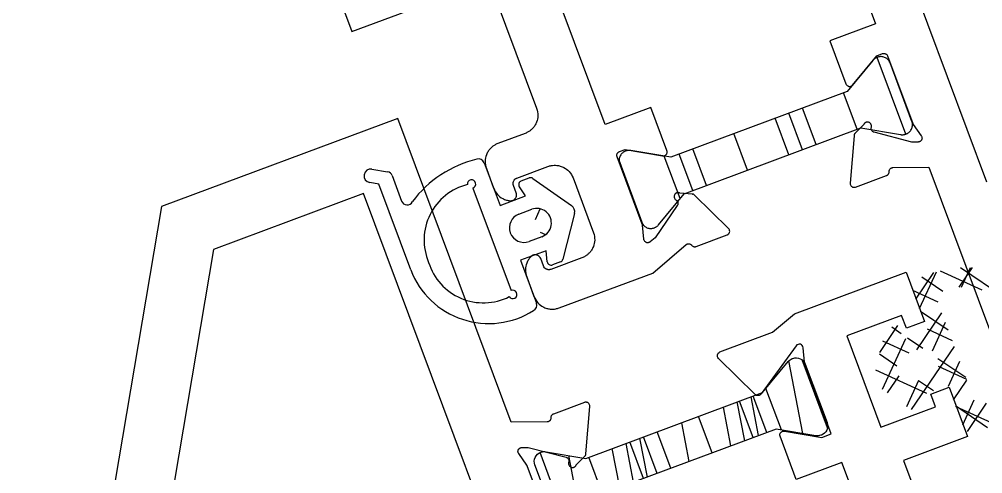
# Model space of a CAD drawing. Extents: x 12199666 to 24617114, y 1197707 to 2548648.
# Drawn here: x 12309389.9 to 12309439.32, y 1247615.13 to 1247638.45 of the extents above; entities that cross this region are included whole.
import ezdxf

# ---------------------------------------------------------------- set-up
doc = ezdxf.new("R2010")
doc.units = 0
doc.header["$LTSCALE"] = 10
doc.header["$MEASUREMENT"] = 0
doc.layers.add('TX-PLAN-T1-F11$0$_EDO-ALUMINIUM-SECTION', color=90, linetype='Continuous', lineweight=30)
for name, color, linetype in [('TX-PLAN-T1-F11$0$F-Alum', 4, 'Continuous'), ('TX-PLAN-T1-F11$0$F_MISC', 8, 'Continuous'), ('TX-PLAN-T1-F11$0$Hatch', 8, 'Continuous'), ('TX-PLAN-T1-F11$0$Hatch @ 1', 8, 'Continuous'), ('TX-PLAN-T1-F11$0$Hatch @ 1 VP1', 8, 'Continuous'), ('TX-PLAN-T1-F11$0$Hatch @ 1 VPModel', 8, 'Continuous')]:
    doc.layers.add(name, color=color, linetype=linetype)
pattern_1 = [(45, (-100.235294117649, -120.6999999999799), (-1.060660171779821, 1.060660171779821), []), (135, (-100.235294117649, -120.6999999999799), (-1.060660171779821, -1.060660171779821), [])]

# ---------------------------------------------------------------- blocks, each defined once
blk = doc.blocks.new('*U341')
at = {"layer": 'TX-PLAN-T1-F11$0$Hatch @ 1 VP1'}
h = blk.add_hatch(dxfattribs=at)
h.set_pattern_fill('M_SYNTHETIC-PISA', color=256, pattern_type=2)
h.set_pattern_definition([(80.42361603529756, (60.74734227051181, 419.571008317605), (-5.916388149900571, 0.9981739626518497), []), (80.42361603529756, (61.48689078924938, 419.4462365722735), (-5.916388149900571, 0.9981739626518497), []), (80.42361603529756, (62.22643930798695, 419.321464826942), (-5.916388149900571, 0.9981739626518497), []), (80.42361603529756, (64.44508486419966, 418.9471495909476), (-5.916388149900571, 0.9981739626518497), [])])
edge = h.paths.add_edge_path()
edge.add_arc((-6.87320508075617, -1.599999999999832), 0.5000000000000772, 270.0000000000381, 300.0000000000389, ccw=False)
edge.add_line((-6.873205080755838, -2.099999999999909), (-6.900000000000205, -2.099999999999909))
edge.add_arc((-6.900000000000205, -1.599999999999909), 0.5, 180, 270, ccw=False)
edge.add_line((-7.400000000000205, -1.599999999999909), (-7.400000000000205, 1.600000000000364))
edge.add_arc((-6.900000000000205, 1.600000000000364), 0.5, 90, 180, ccw=False)
edge.add_line((-6.900000000000205, 2.100000000000364), (-6.873205080757202, 2.099999999999909))
edge.add_arc((-6.873205080757574, 1.599999999999688), 0.5000000000002212, 59.999999999965496, 89.99999999995748, ccw=False)
edge.add_line((-6.623205080757202, 2.033012701891948), (-4.833974596215853, 1))
edge.add_line((-4.833974596215853, 1), (4.833974596215398, 1))
edge.add_line((4.833974596215398, 1), (6.623205080756748, 2.033012701891948))
edge.add_arc((6.87320508075709, 1.599999999999793), 0.5000000000001159, 90.00000000003928, 120.00000000003769, ccw=False)
edge.add_line((6.873205080756748, 2.099999999999909), (6.89999999999975, 2.100000000000364))
edge.add_arc((6.89999999999975, 1.600000000000364), 0.5, 0, 90, ccw=False)
edge.add_line((7.39999999999975, 1.600000000000364), (7.39999999999975, -1.599999999999909))
edge.add_arc((6.89999999999975, -1.599999999999909), 0.5, -90, 0, ccw=False)
edge.add_line((6.89999999999975, -2.099999999999909), (6.873205080755383, -2.099999999999909))
edge.add_arc((6.873205080755718, -1.599999999999822), 0.5000000000000873, 239.99999999996152, 269.99999999996163, ccw=False)
edge.add_line((6.623205080755383, -2.033012701891948), (4.833974596216308, -1))
edge.add_line((4.833974596216308, -1), (-4.833974596216308, -1))
edge.add_line((-4.833974596216308, -1), (-6.623205080755838, -2.033012701891948))
at = {"layer": 'TX-PLAN-T1-F11$0$Hatch @ 1 VPModel'}
h = blk.add_hatch(dxfattribs=at)
h.set_pattern_fill('M_SYNTHETIC-PISA', color=256, pattern_type=2)
h.set_pattern_definition([(90, (-9.900000006500932, 423.8302261678061), (-6, 3.673940397442059e-16), []), (90, (-9.150000006500932, 423.8302261678061), (-6, 3.673940397442059e-16), []), (90, (-8.400000006500932, 423.8302261678061), (-6, 3.673940397442059e-16), []), (90, (-6.150000006500932, 423.8302261678061), (-6, 3.673940397442059e-16), [])])
edge = h.paths.add_edge_path()
edge.add_arc((-6.87320508075617, -1.599999999999832), 0.5000000000000772, 270.0000000000381, 300.0000000000389, ccw=False)
edge.add_line((-6.873205080755838, -2.099999999999909), (-6.900000000000205, -2.099999999999909))
edge.add_arc((-6.900000000000205, -1.599999999999909), 0.5, 180, 270, ccw=False)
edge.add_line((-7.400000000000205, -1.599999999999909), (-7.400000000000205, 1.600000000000364))
edge.add_arc((-6.900000000000205, 1.600000000000364), 0.5, 90, 180, ccw=False)
edge.add_line((-6.900000000000205, 2.100000000000364), (-6.873205080757202, 2.099999999999909))
edge.add_arc((-6.873205080757574, 1.599999999999688), 0.5000000000002212, 59.999999999965496, 89.99999999995748, ccw=False)
edge.add_line((-6.623205080757202, 2.033012701891948), (-4.833974596215853, 1))
edge.add_line((-4.833974596215853, 1), (4.833974596215398, 1))
edge.add_line((4.833974596215398, 1), (6.623205080756748, 2.033012701891948))
edge.add_arc((6.87320508075709, 1.599999999999793), 0.5000000000001159, 90.00000000003928, 120.00000000003769, ccw=False)
edge.add_line((6.873205080756748, 2.099999999999909), (6.89999999999975, 2.100000000000364))
edge.add_arc((6.89999999999975, 1.600000000000364), 0.5, 0, 90, ccw=False)
edge.add_line((7.39999999999975, 1.600000000000364), (7.39999999999975, -1.599999999999909))
edge.add_arc((6.89999999999975, -1.599999999999909), 0.5, -90, 0, ccw=False)
edge.add_line((6.89999999999975, -2.099999999999909), (6.873205080755383, -2.099999999999909))
edge.add_arc((6.873205080755718, -1.599999999999822), 0.5000000000000873, 239.99999999996152, 269.99999999996163, ccw=False)
edge.add_line((6.623205080755383, -2.033012701891948), (4.833974596216308, -1))
edge.add_line((4.833974596216308, -1), (-4.833974596216308, -1))
edge.add_line((-4.833974596216308, -1), (-6.623205080755838, -2.033012701891948))
blk = doc.blocks.new('TX-PLAN-T1-F11$0$A$C455C3A01')
at = {"color": 0, "linetype": 'ByBlock'}
blk.add_lwpolyline([(-6.623205080755838, -2.033012701891948, -0.1316524975873993), (-6.873205080755838, -2.099999999999909), (-6.900000000000205, -2.099999999999909, -0.414213562373095), (-7.400000000000205, -1.599999999999909), (-7.400000000000205, 1.600000000000364, -0.414213562373095), (-6.900000000000205, 2.100000000000364), (-6.873205080757202, 2.099999999999909, -0.1316524975873601), (-6.623205080757202, 2.033012701891948), (-4.833974596215853, 1), (4.833974596215398, 1), (6.623205080756748, 2.033012701891948, -0.1316524975873888), (6.873205080756748, 2.099999999999909), (6.89999999999975, 2.100000000000364, -0.4142135623730949), (7.39999999999975, 1.600000000000364), (7.39999999999975, -1.599999999999909, -0.4142135623730951), (6.89999999999975, -2.099999999999909), (6.873205080755383, -2.099999999999909, -0.1316524975873966), (6.623205080755383, -2.033012701891948), (4.833974596216308, -1), (-4.833974596216308, -1)], format="xyb", close=True, dxfattribs=at)
at = {"layer": 'TX-PLAN-T1-F11$0$Hatch'}
blk.add_blockref('*U341', (0, 0), dxfattribs=at)
blk = doc.blocks.new('*U342')
at = {"layer": 'TX-PLAN-T1-F11$0$Hatch @ 1 VP1'}
h = blk.add_hatch(dxfattribs=at)
h.set_pattern_fill('M_GASKET-PISA', color=256, pattern_type=2)
h.set_pattern_definition([(35.42361603529756, (-118.9184172685858, -102.3426314943155), (-0.8694256507828639, 1.222333439680349), []), (125.4236160352975, (-118.9184172685858, -102.3426314943155), (-1.222333439680349, -0.8694256507828639), [])])
edge = h.paths.add_edge_path(flags=16)
edge.add_arc((0.01682507668033395, 2.850000000019463), 0.75, 180, 360)
edge.add_line((0.766825076680334, 2.850000000019463), (0.766825076680334, 3.550000000019281))
edge.add_arc((0.01682507668033395, 3.550000000019281), 0.75, 0, 180)
edge.add_line((-0.733174923319666, 3.550000000019281), (-0.733174923319666, 2.850000000019463))
edge = h.paths.add_edge_path()
edge.add_line((2.316825076680743, 2.405032271308301), (2.316825076680516, 2.843844718738183))
edge.add_arc((2.11682507668047, 2.843844718738183), 0.2000000000000881, 4.885331990727962e-11, 104.0362434679936)
edge.add_line((2.068317951672952, 3.037873218767345), (1.516825076680334, 2.900000000018736))
edge.add_line((1.516825076680334, 2.900000000018736), (1.516825076680334, 4.300000000019281))
edge.add_line((1.516825076680334, 4.300000000019281), (3.866825076680243, 4.300000000019281))
edge.add_arc((3.86682507668047, 4.600000000019463), 0.300000000000054, 269.9999999999566, 356.3171837984344)
edge.add_arc((-0.02465038033028577, 5.468519646632558), 4.283858512849393, 348.0393048634157, 449.445859572606)
edge.add_line((0.01678063255303641, 9.75217780634648), (-4.683174923319712, 9.75217780634648))
edge.add_line((-4.683174923319712, 9.75217780634648), (-4.917489498370287, 10.15802255528797))
edge.add_arc((-5.220598389694715, 9.98302255528779), 0.3500000000000627, 30.00000000001198, 209.9999999999611)
edge.add_line((-5.523707281019369, 9.808022555288517), (-5.116187625211751, 9.102177806345935))
edge.add_arc((-4.856380004076527, 9.25217780634648), 0.299999999999853, 210.000000000016, 270)
edge.add_line((-4.856380004076527, 8.952177806346299), (-3.457024895890981, 8.952177806346299))
edge.add_arc((-3.457024895890981, 8.652177806346117), 0.3, -42.930076450222316, 90, ccw=False)
edge.add_arc((1.682792901399125, 5.28937966083231), 5.84670049003653, 147.3018259040376, 186.9419859143691)
edge.add_arc((-3.821543603352211, 4.600000000019463), 0.2999999999999154, 183.3016153627692, 270)
edge.add_line((-3.821543603352211, 4.300000000019281), (-1.483174923319666, 4.300000000019281))
edge.add_line((-1.483174923319666, 4.300000000019281), (-1.483174923319666, 2.900000000018736))
edge.add_line((-1.483174923319666, 2.900000000018736), (-2.034667798312285, 3.037873218767345))
edge.add_arc((-2.083174923319575, 2.843844718738183), 0.2000000000000766, 75.96375653206955, 179.9999999999511)
edge.add_line((-2.283174923319621, 2.843844718738183), (-2.283174923319393, 2.405032271308301))
edge.add_arc((-2.08317492331912, 2.405032271308301), 0.2000000000000739, 179.9999999999674, 235.4134395768219)
edge.add_line((-2.196705053431515, 2.240378362891533), (-0.2102351835435456, 0.8706921831862928))
edge.add_arc((0.0168250766807887, 1.200000000018917), 0.3999999999998082, 235.4134395768709, 304.5865604230663)
edge.add_line((0.2438853369046683, 0.8706921831862928), (2.230355206792638, 2.240378362891533))
edge.add_arc((2.116825076680698, 2.405032271308301), 0.2000000000000784, 304.5865604230616, 360.0000000000325)
edge = h.paths.add_edge_path(flags=16)
edge.add_arc((-3.024025761053963, 5.28859279281096), 0.215486085463004, 104.2424466821032, 363.0344904823509)
edge.add_line((-2.808841819618237, 5.300000000020191), (2.808841819618237, 5.300000000017462))
edge.add_arc((3.022841304654776, 5.285052163052569), 0.2145209020720287, 176.0043868197205, 438.5032799331526)
edge.add_arc((0.1477729897992504, 5.821926715322661), 2.936053009203909, 353.6121928443863, 453.3423356314155)
edge.add_arc((-0.1526982252948983, 5.814364438764642), 2.941464082212891, 87.48070688043192, 186.18496541846)
at = {"layer": 'TX-PLAN-T1-F11$0$Hatch @ 1 VPModel'}
h = blk.add_hatch(dxfattribs=at)
h.set_pattern_fill('M_GASKET-PISA', color=256, pattern_type=2)
h.set_pattern_definition(pattern_1)
edge = h.paths.add_edge_path(flags=16)
edge.add_arc((0.01682507668033395, 2.850000000019463), 0.75, 180, 360)
edge.add_line((0.766825076680334, 2.850000000019463), (0.766825076680334, 3.550000000019281))
edge.add_arc((0.01682507668033395, 3.550000000019281), 0.75, 0, 180)
edge.add_line((-0.733174923319666, 3.550000000019281), (-0.733174923319666, 2.850000000019463))
edge = h.paths.add_edge_path()
edge.add_line((2.316825076680743, 2.405032271308301), (2.316825076680516, 2.843844718738183))
edge.add_arc((2.11682507668047, 2.843844718738183), 0.2000000000000881, 4.885331990727962e-11, 104.0362434679936)
edge.add_line((2.068317951672952, 3.037873218767345), (1.516825076680334, 2.900000000018736))
edge.add_line((1.516825076680334, 2.900000000018736), (1.516825076680334, 4.300000000019281))
edge.add_line((1.516825076680334, 4.300000000019281), (3.866825076680243, 4.300000000019281))
edge.add_arc((3.86682507668047, 4.600000000019463), 0.300000000000054, 269.9999999999566, 356.3171837984344)
edge.add_arc((-0.02465038033028577, 5.468519646632558), 4.283858512849393, 348.0393048634157, 449.445859572606)
edge.add_line((0.01678063255303641, 9.75217780634648), (-4.683174923319712, 9.75217780634648))
edge.add_line((-4.683174923319712, 9.75217780634648), (-4.917489498370287, 10.15802255528797))
edge.add_arc((-5.220598389694715, 9.98302255528779), 0.3500000000000627, 30.00000000001198, 209.9999999999611)
edge.add_line((-5.523707281019369, 9.808022555288517), (-5.116187625211751, 9.102177806345935))
edge.add_arc((-4.856380004076527, 9.25217780634648), 0.299999999999853, 210.000000000016, 270)
edge.add_line((-4.856380004076527, 8.952177806346299), (-3.457024895890981, 8.952177806346299))
edge.add_arc((-3.457024895890981, 8.652177806346117), 0.3, -42.930076450222316, 90, ccw=False)
edge.add_arc((1.682792901399125, 5.28937966083231), 5.84670049003653, 147.3018259040376, 186.9419859143691)
edge.add_arc((-3.821543603352211, 4.600000000019463), 0.2999999999999154, 183.3016153627692, 270)
edge.add_line((-3.821543603352211, 4.300000000019281), (-1.483174923319666, 4.300000000019281))
edge.add_line((-1.483174923319666, 4.300000000019281), (-1.483174923319666, 2.900000000018736))
edge.add_line((-1.483174923319666, 2.900000000018736), (-2.034667798312285, 3.037873218767345))
edge.add_arc((-2.083174923319575, 2.843844718738183), 0.2000000000000766, 75.96375653206955, 179.9999999999511)
edge.add_line((-2.283174923319621, 2.843844718738183), (-2.283174923319393, 2.405032271308301))
edge.add_arc((-2.08317492331912, 2.405032271308301), 0.2000000000000739, 179.9999999999674, 235.4134395768219)
edge.add_line((-2.196705053431515, 2.240378362891533), (-0.2102351835435456, 0.8706921831862928))
edge.add_arc((0.0168250766807887, 1.200000000018917), 0.3999999999998082, 235.4134395768709, 304.5865604230663)
edge.add_line((0.2438853369046683, 0.8706921831862928), (2.230355206792638, 2.240378362891533))
edge.add_arc((2.116825076680698, 2.405032271308301), 0.2000000000000784, 304.5865604230616, 360.0000000000325)
edge = h.paths.add_edge_path(flags=16)
edge.add_arc((-3.024025761053963, 5.28859279281096), 0.215486085463004, 104.2424466821032, 363.0344904823509)
edge.add_line((-2.808841819618237, 5.300000000020191), (2.808841819618237, 5.300000000017462))
edge.add_arc((3.022841304654776, 5.285052163052569), 0.2145209020720287, 176.0043868197205, 438.5032799331526)
edge.add_arc((0.1477729897992504, 5.821926715322661), 2.936053009203909, 353.6121928443863, 453.3423356314155)
edge.add_arc((-0.1526982252948983, 5.814364438764642), 2.941464082212891, 87.48070688043192, 186.18496541846)
blk = doc.blocks.new('TX-PLAN-T1-F11$0$A$C32464EE7')
at = {"layer": 'TX-PLAN-T1-F11$0$Hatch'}
blk.add_blockref('*U342', (0, 0), dxfattribs=at)
blk = doc.blocks.new('TX-PLAN-T1-F11$0$A$C455C3A01-flat-2')
at = {"layer": 'TX-PLAN-T1-F11$0$Hatch @ 1'}
h = blk.add_hatch(dxfattribs=at)
h.set_pattern_fill('ACET-2D-M_SYNTHETIC-PISA', color=256, scale=1.000000000000001, angle=180.0000000387054, pattern_type=2)
h.set_pattern_definition([(270.0000000387054, (-33175.62495838762, -51722.84693039014), (6.000000000000004, 4.053217991509377e-09), []), (270.0000000387054, (-33176.37495838762, -51722.84693039065), (6.000000000000004, 4.053217991509377e-09), []), (270.0000000387054, (-33177.12495838762, -51722.84693039116), (6.000000000000004, 4.053217991509377e-09), []), (270.0000000387054, (-33179.37495838762, -51722.84693039268), (6.000000000000004, 4.053217991509377e-09), [])])
edge = h.paths.add_edge_path()
edge.add_line((4.833974595538166, 1.000000003165042), (-4.833974596891494, 0.9999999966312316))
edge.add_line((-4.833974596891494, 0.9999999966312316), (-6.623205082141794, 2.033012697298545))
edge.add_arc((-6.873205075505692, 1.600000007026841), 0.4999999866182877, 59.99999999275504, 63.41078408515854)
edge.add_arc((-6.873205082651213, 1.599999993417481), 0.5000000019865712, 63.41078405096714, 71.78857289697201)
edge.add_arc((-6.873205081513479, 1.599999996366987), 0.4999999988292366, 71.7885729151866, 79.74982149744591)
edge.add_arc((-6.873205082367652, 1.599999991871338), 0.5000000034051325, 79.74982149279867, 84.75002413684005)
edge.add_arc((-6.873205082056265, 1.59999998951473), 0.5000000057233622, 84.7500241970823, 89.97597218677532)
edge.add_arc((-6.873205134215988, 1.59993921512958), 0.5000607801250427, 89.97596913063445, 89.99999403679688)
edge.add_line((-6.873205082170898, 2.09999999525462), (-6.900000001427543, 2.099999995225517))
edge.add_arc((-6.900000001266097, 1.599999999409195), 0.4999999958163213, 90.00000001850034, 95.20144513974189)
edge.add_arc((-6.900000000815527, 1.59999999306334), 0.5000000021768926, 95.20144512523623, 100.2013383848172)
edge.add_arc((-6.90000000107111, 1.599999995279048), 0.499999999950946, 100.2013384009604, 108.1627588526438)
edge.add_arc((-6.90000000136237, 1.599999995812387), 0.4999999993533899, 108.1627588399818, 116.540776913528)
edge.add_arc((-6.900000001400567, 1.599999995763501), 0.4999999993800563, 116.5407769071091, 126.6154949021357)
edge.add_arc((-6.900000001613972, 1.599999995783746), 0.4999999992365226, 126.6154948838909, 138.5647016064402)
edge.add_arc((-6.900000001072077, 1.599999995234682), 0.5000000000061395, 138.5647016003642, 157.4288786389965)
edge.add_arc((-6.900000001328917, 1.599999995283213), 0.499999999750345, 157.428878632835, 179.9759137973493)
edge.add_arc((-6.900151833054583, 1.600000029491724), 0.4998481680237153, 179.9759104022254, 180.0000039653416)
edge.add_line((-7.400000001078297, 1.599999994898099), (-7.399999998924613, -1.600000005113543))
edge.add_arc((-6.899999999142892, -1.600000004809448), 0.4999999997817213, 180.0000000348467, 202.5223759939805)
edge.add_arc((-6.899999998842582, -1.600000004761831), 0.5000000000773659, 202.5223759858391, 221.38643842979)
edge.add_arc((-6.899999998411634, -1.600000004149011), 0.5000000008058488, 221.386438449828, 233.3360462058452)
edge.add_arc((-6.900000000136125, -1.6000000067406), 0.4999999976972724, 233.3360461870306, 243.4109361027799)
edge.add_arc((-6.899999999378402, -1.600000005934383), 0.4999999987573719, 243.4109360664849, 251.7887249675616)
edge.add_arc((-6.899999999236413, -1.60000000602818), 0.4999999987126478, 251.7887249487468, 259.7499735323959)
edge.add_arc((-6.899999999210459, -1.600000007083615), 0.4999999976786757, 259.749973507948, 264.7501762097999)
edge.add_arc((-6.899999999088348, -1.600000007106827), 0.4999999976667339, 264.7501761956224, 269.975551311583)
edge.add_arc((-6.899999981537952, -1.59981595529917), 0.500184049465127, 269.9755582975347, 269.9999980475408)
edge.add_line((-6.899999998582643, -2.100000004764297), (-6.873205079347827, -2.100000004757021))
edge.add_arc((-6.873205079926055, -1.600000001155431), 0.5000000036015899, 270.0000000662601, 275.2014993326363)
edge.add_arc((-6.873205079575329, -1.600000005267162), 0.4999999994749944, 275.2014993353272, 280.201129060292)
edge.add_arc((-6.873205079770467, -1.600000004199502), 0.5000000005603371, 280.201129060632, 288.1629505733634)
edge.add_arc((-6.873205080694799, -1.600000002339206), 0.5000000026160747, 288.1629506075557, 296.5407394440881)
edge.add_arc((-6.87320508682502, -1.599999991827077), 0.5000000147595944, 296.5407395342741, 300.0000000080736)
edge.add_line((-6.623205079384206, -2.033012706466252), (-4.833974595538166, -1.000000003368768))
edge.add_line((-4.833974595538166, -1.000000003368768), (4.833974596891494, -0.9999999968349584))
edge.add_line((4.833974596891494, -0.9999999968349584), (6.623205082119966, -2.033012697531376))
edge.add_arc((6.873205075506223, -1.600000007168482), 0.49999998670844, 239.9999999957609, 243.4109361265434)
edge.add_arc((6.873205081387756, -1.599999996580173), 0.4999999988094321, 243.4109360669218, 251.7887249671247)
edge.add_arc((6.873205081589428, -1.599999996370522), 0.499999999071608, 251.7887249526803, 259.7499735314148)
edge.add_arc((6.873205081525334, -1.599999997908089), 0.4999999975471753, 259.74997350729, 264.7501762104578)
edge.add_arc((6.873205081666861, -1.599999997764656), 0.4999999977029561, 264.7501761958118, 269.9755513113937)
edge.add_arc((6.873205099224949, -1.599815902115198), 0.50018409334315, 269.9755582986068, 269.9999980473025)
edge.add_line((6.873205082178174, -2.099999995458347), (6.900000001412991, -2.099999995465623))
edge.add_arc((6.900000000825173, -1.59999999181309), 0.5000000036525329, 270.0000000673589, 275.2014993323712)
edge.add_arc((6.900000001171231, -1.599999995924144), 0.4999999995270357, 275.2014993355876, 280.2011290600317)
edge.add_arc((6.90000000097365, -1.599999994870808), 0.5000000005987124, 280.2011290609379, 288.1629505730574)
edge.add_arc((6.900000000071884, -1.599999993079769), 0.5000000025816096, 288.1629506072665, 296.5407394443774)
edge.add_arc((6.900000001290987, -1.599999995862512), 0.4999999995473841, 296.5407394618863, 306.6156293403891)
edge.add_arc((6.900000001104313, -1.599999995509898), 0.4999999999417521, 306.6156293334586, 318.5646641528771)
edge.add_arc((6.900000001293214, -1.599999995599433), 0.4999999997408813, 318.5646641462439, 337.4287266020071)
edge.add_arc((6.900000001166792, -1.599999995477329), 0.4999999999044866, 337.4287265946475, 359.9757617528292)
edge.add_arc((6.900076653999614, -1.59999999510372), 0.499923347078683, 359.9757579935799, 360.0000000002172)
edge.add_line((7.400000001078297, -1.599999995101825), (7.399999998910062, 1.600000004880712))
edge.add_arc((6.899999998822748, 1.60000000452489), 0.5000000000873133, 4.077427845380533e-08, 22.52279690462532)
edge.add_arc((6.899999998912284, 1.600000004540661), 0.4999999999985658, 22.52279690688603, 41.38685935320203)
edge.add_arc((6.899999999530612, 1.600000005213026), 0.4999999990901295, 41.38685934224146, 53.33589418174326)
edge.add_arc((6.899999999699339, 1.600000005822142), 0.4999999985007769, 53.33589415557364, 63.410784055683)
edge.add_arc((6.899999998097355, 1.600000002711365), 0.5000000019995864, 63.4107840510764, 71.7885728968628)
edge.add_arc((6.899999999245736, 1.600000005695308), 0.4999999988062125, 71.78857291500302, 79.7498214976295)
edge.add_arc((6.899999998413305, 1.600000001378731), 0.5000000032020264, 79.74982149178246, 84.75002413785629)
edge.add_arc((6.899999998684198, 1.599999998536732), 0.5000000060073155, 84.75002419856716, 89.97597218529027)
edge.add_arc((6.899999946528017, 1.599939178971848), 0.5000608255887249, 89.97596913172661, 89.99999403570477)
edge.add_line((6.899999998582643, 2.10000000456057), (6.873205079333275, 2.10000000452419))
edge.add_arc((6.873205079516534, 1.600000008227628), 0.4999999962965627, 90.000000021, 95.2014451372422)
edge.add_arc((6.873205079984263, 1.600000002073823), 0.5000000024674297, 95.20144512668985, 100.2013383833637)
edge.add_arc((6.873205079773309, 1.60000000418022), 0.5000000003569706, 100.2013384023217, 108.1627588483399)
edge.add_arc((6.87320507876332, 1.600000006813669), 0.4999999975399019, 108.1627588324375, 116.5407769359696)
edge.add_arc((6.873205077517483, 1.600000008267254), 0.4999999956828174, 116.5407768826806, 120.0000000395823)
edge.add_line((6.62320507937693, 2.033012706247973), (4.833974595538166, 1.000000003165042))
at = {"color": 8, "flags": 128}
blk.add_lwpolyline([(4.833974595538166, 1.000000003165042), (-4.833974596891494, 0.9999999966312316), (-6.623205082141794, 2.033012697298545, 0.01488345195564328), (-6.649409689409367, 2.047119243674388, 0.03657129098337799), (-6.716942894396198, 2.074954865493055, 0.03475147934000731), (-6.78423177611694, 2.092020066847908, 0.02182096224458178), (-6.827454482474423, 2.097902478322794, 0.02280645264527121), (-6.872995399833599, 2.099999951271457, 0.0001048284291382523), (-6.873205082170898, 2.09999999525462), (-6.900000001427543, 2.099999995225517, 0.02269948336342282), (-6.945328850291844, 2.097941051404632, 0.02181961165746741), (-6.988553866358416, 2.092095730775327, 0.03475223016751492), (-7.05585869562492, 2.075087426477694, 0.03657229251496654), (-7.123417309645447, 2.047308285153122, 0.04398758780792875), (-7.198220983409556, 2.001328097532678, 0.05218554566172313), (-7.274851756439602, 1.930886926835228, 0.08249689018684715), (-7.361701898669708, 1.791914970577636, 0.09869862801157046), (-7.399999956898682, 1.600210187047196, 0.0001051280016162832), (-7.400000001078297, 1.599999994898099), (-7.399999998924613, -1.600000005113543, 0.09858998494516327), (-7.361865004379069, -1.79152210985194, 0.08249638677028283), (-7.275133787501545, -1.930567154799064, 0.05218730026587999), (-7.198560304721468, -2.001075738022337, 0.04398833940508184), (-7.123794204890146, -2.047119847069553, 0.03657129122399532), (-7.056260926030518, -2.074955289681384, 0.03475147934607899), (-6.988971999031492, -2.092020312484237, 0.02182096249694791), (-6.945749277059804, -2.097902609260927, 0.02280395171206202), (-6.900213354136213, -2.099999959253182, 0.000106638526897084), (-6.899999998582643, -2.100000004764297), (-6.873205079347827, -2.100000004757021, 0.02269971973787602), (-6.827875759219751, -2.097941018029815, 0.02181846122335403), (-6.784653012335184, -2.092096063839563, 0.03475398224002547), (-6.717344795310055, -2.075086914446729, 0.03657129094199125), (-6.649788063477899, -2.04730844070582, 0.01509501759592396), (-6.623205079384206, -2.033012706466252), (-4.833974595538166, -1.000000003368768), (4.833974596891494, -0.9999999968349584), (6.623205082119966, -2.033012697531376, 0.01488411549517782), (6.64941087585612, -2.047119837763603, 0.03657129122017728), (6.716944154715748, -2.074955280375434, 0.03475147932460898), (6.78423308172205, -2.092020303178288, 0.02182096250269231), (6.827455803693738, -2.097902599954978, 0.02280395171040828), (6.872991726617329, -2.099999949947232, 0.0001066385211789925), (6.873205082178174, -2.099999995458347), (6.900000001412991, -2.099999995465623, 0.022699719731921), (6.945329321533791, -2.097941008738417, 0.02181846122108095), (6.988552068418358, -2.092096054548165, 0.03475398223735162), (7.055860285443487, -2.075086905155331, 0.03657129094451887), (7.123417017275642, -2.047308431414422, 0.04398833924224894), (7.198221925071266, -2.001327398022113, 0.05218479355015994), (7.274851540161762, -1.930887172064104, 0.08249638682217499), (7.361701389389054, -1.791916195987142, 0.0986986279836701), (7.399999956331158, -1.600211514080002, 0.0001057757086721048), (7.400000001078297, -1.599999995101825), (7.399999998910062, 1.600000004880712, 0.09859183933996098), (7.361863597354386, 1.791525502667355, 0.08249638678067303), (7.27513135899062, 1.930569910437043, 0.05218479363802853), (7.198561368997616, 2.001074945532309, 0.043988339336708), (7.123795391344174, 2.047119252980337, 0.03657129098242348), (7.056262186357344, 2.074954874799005, 0.03475147934161141), (6.988973304636602, 2.092020076153858, 0.02182096225345416), (6.945750598279119, 2.097902487628744, 0.0228064526323058), (6.900209680919943, 2.099999960577406, 0.0001048284196076388), (6.899999998582643, 2.10000000456057), (6.873205079333275, 2.10000000452419, 0.02269948334159789), (6.827876230468974, 2.097941060703306, 0.02181961164477652), (6.784651214402402, 2.092095740074001, 0.03475223014276605), (6.717346385128621, 2.075087435776368, 0.0365722926459796), (6.649787771115371, 2.04730829444452, 0.01509485473314013), (6.62320507937693, 2.033012706247973)], format="xyb", close=True, dxfattribs=at)
blk = doc.blocks.new('TX-PLAN-T1-F11$0$A$C32464EE7-flat-6')
at = {"layer": 'TX-PLAN-T1-F11$0$Hatch @ 1'}
h = blk.add_hatch(dxfattribs=at)
h.set_pattern_fill('ACET-2D-M_GASKET-PISA', color=256, pattern_type=2)
h.set_pattern_definition(pattern_1)
edge = h.paths.add_edge_path()
edge.add_ellipse((-2.850000000034925, -0.01682507865189109), major_axis=(0.00031804262107471, 0.7499999325664248), ratio=0.999999999999995, start_angle=180.0242967056051, end_angle=360.0242967056051)
edge = h.paths.add_edge_path()
edge.add_line((-2.405032269765798, -2.316825078349211), (-2.843844717201137, -2.31682507864025))
edge = h.paths.add_edge_path()
edge.add_ellipse((-5.288592794880969, 3.024025757447816), major_axis=(9.137834422290408e-05, 0.2154860660884898), ratio=0.9999999999999949, start_angle=176.989806222933, end_angle=435.7818500223217)
at = {"color": 8}
for p, q in [((-9.808022559031087, 5.523707274362096), (-9.102177809814748, 5.116187619030825)), ((-9.75217780953244, 4.683174916703138), (-10.15802255862945, 4.917489491475862)), ((-9.752177806360123, -0.01678063916915562), (-9.75217780953244, 4.683174916703138)), ((-8.952177809645946, 4.856379998003831), (-8.952177808700071, 3.457024889808963)), ((-4.300000002614979, 3.821543600410223), (-4.300000001043372, 1.483174920373131)), ((-5.300000001931039, 2.808841816004133), (-5.299999998147541, -2.808841823236435)), ((-2.900000001034641, 1.483174921319005), (-3.037873220157053, 2.034667796222493)), ((-2.843844720300694, 2.283174921365571), (-2.405032272865355, 2.28317492165661)), ((-2.240378364389471, 2.196705051872414), (-0.8706921833436354, 0.2102351829089457)), ((-4.300000001043372, 1.483174920373131), (-2.900000001034641, 1.483174921319005)), ((-3.550000000534055, 0.7331749208824476), (-2.850000000536966, 0.7331749213481089)), ((-0.8706921830380452, -0.2438853375351755), (-2.240378361406329, -2.230355208346737)), ((-2.849999999518332, -0.7668250786518911), (-3.549999999529973, -0.7668250791175524)), ((-4.299999999020656, -1.516825079626869), (-4.299999997434497, -3.866825079618138)), ((-2.899999999011925, -1.516825078680995), (-4.299999999020656, -1.516825079626869)), ((-3.037873217392189, -2.068317953759106), (-2.899999999011925, -1.516825078680995)), ((-2.405032269765798, -2.316825078349211), (-2.843844717201137, -2.31682507864025))]:
    blk.add_line(p, q, dxfattribs=at)
for centre, major_axis, ratio, start_param, end_param in [((-9.983022558837547, 5.220598382918979), (0.0001484198874095455, 0.349999968530028), 0.9999999999999949, 5.760010589099437, 8.901603242671227), ((-9.252177809656132, 4.856379997800104), (0.000127217048429884, 0.2999999730236595), 0.9999999999999948, 4.712813037904592, 5.760010589093099), ((-5.289379659719998, -1.682792905005044), (0.002479333255905658, 5.846699964349679), 0.9999999999999948, 6.162448853860404, 6.854300162057737), ((-4.600000002625166, 3.821543600206496), (0.000127217048429884, 0.2999999730236595), 0.9999999999999948, 4.712813037904592, 6.225985305979464), ((-8.652177808704437, 3.45702489001269), (0.000127217048429884, 0.2999999730236595), 0.9999999999999948, 1.571220384314799, 3.89128789328997), ((-5.814364438891062, 0.1526982213254087), (0.001247347929165699, 2.941463817740441), 0.9999999999999949, 6.17566135402173, 7.898375651247892), ((-5.288592794880969, 3.024025757447816), (9.137834422290325e-05, 0.2154860660884879), 0.9999999999999949, 3.08905486105693, 7.605828103321638), ((-2.843844720177003, 2.08317492135393), (8.481136319460347e-05, 0.1999999820181983), 0.9999999999999949, 0.0004240575198970475, 1.816199047429842), ((-2.405032272741664, 2.08317492165952), (8.481136319460347e-05, 0.1999999820181983), 0.9999999999999949, 5.316462394204235, 6.283609364699483), ((-3.550000000032014, -0.01682507911755238), (0.00031804262107471, 0.7499999325664248), 0.999999999999995, 0.0004240575101963628, 3.142016711099989), ((-2.850000000034925, -0.01682507865189109), (0.00031804262107471, 0.7499999325664248), 0.999999999999995, 3.142016711099989, 6.283609364689783), ((-5.821926715245354, -0.147772993761464), (0.001245053324964829, 2.93605274521542), 0.9999999999999949, 1.512885622835309, 3.253504977952534), ((-1.200000000040745, -0.01682507753139362), (0.0001696227336651645, 0.3999999640363967), 0.9999999999999949, 4.109163681583205, 5.316462394227074), ((-5.468519646674395, 0.02465037659567315), (0.001816599447920453, 4.283858127681015), 0.9999999999999948, 1.580891959285331, 3.350770222064439), ((-2.84384471733938, -2.11682507864316), (8.481136319460347e-05, 0.1999999820181983), 0.9999999999999949, 1.326241721167293, 3.14201671110969), ((-2.405032269904041, -2.116825078352122), (8.481136319460347e-05, 0.1999999820181983), 0.9999999999999949, 3.14201671110969, 4.10916368155469), ((-5.285052161038038, -3.022841308265924), (9.09690497792326e-05, 0.2145208827860188), 0.999999999999995, 1.771876002640976, 6.353345970313104), ((-4.599999997444684, -3.866825079821865), (0.000127217048429884, 0.2999999730236595), 0.9999999999999948, 3.206293979569874, 4.712813037904592)]:
    blk.add_ellipse(centre, major_axis=major_axis, ratio=ratio, start_param=start_param, end_param=end_param, dxfattribs=at)
blk = doc.blocks.new('TX-PLAN-T1-F11$0$A$C31F16DB5')
at = {"layer": 'TX-PLAN-T1-F11$0$F-Alum'}
blk.add_lwpolyline([(4.08566569055256, -76.58843204671302), (6.682793777741608, -75.08679104482599), (-223.1636822923756, 322.7623665966557), (-225.7608103795646, 321.2607255946959)], close=True, dxfattribs=at)
at = {"layer": 'TX-PLAN-T1-F11$0$F-Alum', "flags": 128}
for points in [[(25.99203961117018, -63.93138760125748), (30.49420513056975, -71.72434047814477), (28.32949077205558, -72.97494503050712), (29.51375486569304, -75.02482841112669, 3.170428144845453e-06), (29.51375601378095, -75.02483039821982, 0.09869610380858602), (29.56535460132, -75.08358474664874, 0.08249638687586777), (29.62323008717794, -75.11436397157104, 0.05218730035059393), (29.66386410461564, -75.12344527168625, 0.0439883396073484), (29.69897336310532, -75.12441723263782, 0.03657129077272514), (29.72793191050005, -75.12053246328742, 0.03475147876274646), (29.75464910997835, -75.11296717439564, 0.02182096272423723), (29.77079365735699, -75.10634883513285, 0.02280395163859572), (29.78698127002281, -75.09795668054448, 0.02280645294575358), (29.80233893923287, -75.08812398380269, 0.0218184612283041), (29.81613515650679, -75.07744486952743, 0.03475398226062609), (29.83603580931958, -75.0580769274793, 0.03657129132812058), (29.85386599747289, -75.03493015041477, 0.01498702889917329), (29.86016501377162, -75.0247316749419), (30.83289933584456, -73.33881932396343), (31.10509861873288, -73.18156362844184, -0.02280332777889583), (31.1212858218496, -73.17317176633242, -0.02182096302158051), (31.13743038645771, -73.16655346993957, -0.0347514795548523), (31.16414760619227, -73.15898825194472, -0.03657129069127461), (31.19310616383154, -73.15510355944298, -0.04398833891458066), (31.22821541999292, -73.15607561354136, -0.05218479367503336), (31.2688475172763, -73.16515638454894, -0.08249638700056024), (31.32672322944563, -73.19593518432248, -0.09869862798283327), (31.37832324912597, -73.25469088533737), (31.37832413178694, -73.25469241298288), (33.22968351336021, -76.45927393233887, 3.17035998956738e-06), (33.22968466121529, -76.45927591962118, 0.06554058186294921), (33.26147880365897, -76.50068641130656), (33.77079418401991, -77.00971741518606, -0.06554124823352811), (33.8025885916577, -77.05112836653734, -0.09869862815787543), (33.82771517972287, -77.1251786806215, -0.08249638692544184), (33.82547029091802, -77.19069122166275, -0.05218479355364401), (33.81304131222714, -77.23042720317335, -0.04398833938266322), (33.79634630873625, -77.26132836178022, -0.03657129133233835), (33.77851612058294, -77.28447513881565, -0.03475398222879815), (33.75861546777014, -77.30384308087832, -0.02181846123858767), (33.74481925049622, -77.31452219515359, -0.02280645293412514), (33.72946158128616, -77.32435489190993, -0.02280395166017464), (33.71327396838751, -77.33274704648375, -0.0218209627302756), (33.6971294212417, -77.33936538577564, -0.03475147876033751), (33.6704122217634, -77.34693067466742, -0.007912913187779935), (33.66419696186495, -77.3481301028778), (33.34883240058844, -77.40382819286333), (31.34742567788635, -77.22929095697782, -0.007152526623806084), (31.34173327784811, -77.22871238217067, -0.052187300345205), (31.30109926064324, -77.21963108207001, -0.08249638674195907), (31.24322377455246, -77.18885185710405, -0.09869610378851036), (31.19162518701341, -77.13009750867514, -0.09869862793815135), (31.16649840243917, -77.05604726126785, -0.08249688994259284), (31.16874319671479, -76.99053432211531, -0.02636062580346645), (31.17398923875589, -76.97012387160521, 0.02704712722614731), (31.17228265207086, -76.94779631690199, 0.09869862796359653), (31.14626032982778, -76.87110619310715, 0.09869862801794535), (31.09282082792197, -76.8102559180088, 0.08249638668889202), (31.03288191238244, -76.77837988892588, 0.05218479318822432), (30.99080132700328, -76.76897539886431, 0.04398833897652228), (30.95444046573539, -76.76796869210102, 0.03657129073033129), (30.92444956845429, -76.77199186947564, 0.03475147942611332), (30.89677991003555, -76.77982677895943, 0.02182096261500545), (30.8800598099624, -76.78668101009407, 0.02280645303597532), (30.8632933107001, -76.79537332713971, 0.0228039521240615), (30.84738992441271, -76.80555547003769, 0.02182096241025206), (30.83310027730477, -76.8166165827397, 0.03475147936318806), (30.81249171665695, -76.83667357721151, 0.03657129101461489), (30.79402583891351, -76.8606454615774, 0.04398833907430799), (30.77673559247341, -76.8926481655044, 0.04446961816566097), (30.76521939325903, -76.92756949254272), (30.40261533141893, -77.44572966894793, 0.006830980433238226), (30.39954371338536, -77.4502492072179, 0.0439875877200885), (30.38284896787081, -77.4811498258614, 0.05218554527165645), (30.37041977753688, -77.52088636635472, 0.07172718177212058), (30.36724370445882, -77.57788598758361), (30.5804961440881, -80.00755775598827, 0.01070635719739416), (30.58142742289056, -80.01607107386826, 0.09869862792610465), (30.6065542074648, -80.0901213213483, 0.0986961038415055), (30.65815279500384, -80.14887566970447, 0.08249638686004206), (30.71602828109462, -80.17965489464132, 0.05218730064251535), (30.75666229829949, -80.18873619480019, 0.04398833952918463), (30.79177155678917, -80.1897081557081, 0.03657129075960064), (30.82073010418389, -80.1858233863868, 0.03475147875472995), (30.84744730389502, -80.17825809748047, 0.02182096281343246), (30.86359185104084, -80.17163975820313, 0.02280266404378433), (30.87977857219812, -80.1632481187089), (32.35410875089292, -79.3114941561189, 70751.12796376024), (32.35410964240145, -79.31149364109751, 0.02280645292665188), (32.36946731161152, -79.30166094431206, 0.02181846118230428), (32.38326352888544, -79.29098183005135, 0.03475398201727919), (32.40316418169823, -79.27161388800323, 0.03657129143482559), (32.42099436985154, -79.24846711092414, 0.04398833946994266), (32.43768937334244, -79.21756595237548, 0.05218479347427115), (32.45011835180048, -79.17782997087943, 0.08249638696552639), (32.45236324083817, -79.11231742980908, 0.01111178981572604), (32.45101223124948, -79.10353237115214), (32.44794290007849, -79.08615370953066, -0.01110995246352651), (32.44659208164376, -79.07737010763685, -0.08249890359415529), (32.44883688430127, -79.0118555894851, -0.05218479349908215), (32.46126596846443, -78.97211964097824, -0.04398833901439087), (32.47796105391171, -78.9412185266383, -0.03657129102444914), (32.49579130353231, -78.91807179696934, -0.03475147956903109), (32.51569048113015, -78.89870519970736, -0.02182096274022721), (32.52948825347994, -78.88802483002382, -0.02280395161118113), (32.54484421673988, -78.87819317450067, -0.02280645219128455), (32.56103358355176, -78.86980006236718, -0.02182096304666931), (32.5771781483927, -78.86318176598888, -0.03475147948227917), (32.60389536812727, -78.85561654792127, -0.007912250943733932), (32.61011010834773, -78.85441722855921), (34.4279316659813, -78.5333628007038), (40.74916735182342, -89.4750066844108, 3.17048984244455e-06)], [(63.23145093031053, -43.03164630966512), (60.71426667955529, -38.67456564766781), (60.71426226694894, -38.6745580097604, 0.09869862794139404), (60.45626216808159, -38.38077950448223, 0.0824963867776853), (60.16688360793341, -38.22688550552721, 0.05218479357962498), (59.96372312128369, -38.18148165085313, 0.04398833928138695), (59.7881768411753, -38.17662138031756, 0.03657129107859223), (59.64338405297894, -38.19604484275351, 0.03475147931138323), (59.50979795430612, -38.23387093291694, 0.02182096243580748), (59.4290751307999, -38.26696241499758, 0.02280332778095902), (59.34813911521633, -38.3089217252973), (26.27130371199746, -57.41815927851439, 2.3293869635511e-06), (26.2712928935216, -57.41816552873661, 0.02280395151594857), (26.1945130762906, -57.46732380639605, 0.02182096236812685), (26.12552421454166, -57.5207256547701, 0.03475147922230862), (26.02602832725097, -57.61755864090537, 0.03657129114846382), (25.93687707914796, -57.73329228955572, 0.0439883392534849), (25.85340165121306, -57.88779786097894, 0.05218479353768585), (25.79125623109576, -58.08647760354233, 0.08249890378400249), (25.78003221734252, -58.41405019417016, 0.09869454672513617), (25.90565978952509, -58.7842868427515), (37.45409955603827, -78.77387777375134)], [(8.078058288738248, -68.50625293799112), (14.08096014017065, -78.89688185818977, -0.0001057757131870396), (14.08117168403987, -78.89724820544961, -0.09869862797499705), (14.20664471581404, -79.2675539973252, -0.0824963868053196), (14.19527881134127, -79.59511182464212, -0.05218479353598054), (14.13304812258866, -79.79376487580612, -0.04398833924584543), (14.04950638774608, -79.94823460494536, -0.0365712911009248), (13.96030547430564, -80.06392997868261, -0.03475398227404675), (13.86076039898035, -80.16072670867743, -0.02181846123332931), (13.79175625935022, -80.2140924848618, -0.02269971993622572), (13.71531621746544, -80.26300942268881), (12.41648760515091, -81.01337215212425, 0.02269948318714696), (12.34004833649669, -81.06228854422534, 0.02181961171122355), (12.27104063385923, -81.11565722524847, 0.03475223017432462), (12.17150057975959, -81.21244910229598, 0.03657229244838192), (12.08229707468126, -81.3281475153608, 0.04398758772255453), (11.9987566308846, -81.4826145450761, 0.05218554561312044), (11.93652488205407, -81.68127039084811, 0.08249689022131364), (11.92515945069317, -82.00883020875062, 0.09869862795099073), (12.05063346524548, -82.37913566762018, 0.0001050934537648444), (12.0508436824457, -82.37949971639046), (12.58487407102075, -83.3038712518146, 0.09858998494791836), (12.8425298997463, -83.59739033401729, 0.08249638678464324), (13.13184084098611, -83.75141141468794, 0.05218730029270785), (13.33499129938718, -83.79690565190413, 0.04398833913528057), (13.51053547703486, -83.80184126735276, 0.005288966512198614), (13.5316383625177, -83.80035339506594, 0.03127627544223366), (13.56874783041712, -83.79499136232789, 0.03475147915540613), (13.6088285267615, -83.78366073705274, 0.02182096215267688), (13.63304963249539, -83.77374368735491, 0.02280395196972397), (13.65733648587775, -83.76116594283394, 0.02280645287144604), (13.68037935679604, -83.74642684751325, 0.02181846100406918), (13.70108059870836, -83.73041711469432, 0.03475398213418091), (13.73094412132923, -83.70137809570315, 0.03657129131186064), (13.75770439540793, -83.66666948358488, 0.04398833930336828), (13.78276691593055, -83.62032856484893, 0.05218479342517116), (13.80143612257962, -83.56073264947645, 0.08249638682897016), (13.80484589382831, -83.46246530128428, 0.09869862791799475), (13.76720398415637, -83.35137356375071, 0.0001057757448236558), (13.76714052104217, -83.35126365959604), (13.56704379276198, -83.00490936214646, -0.0001050587966834196), (13.56698072755535, -83.00480014754885, -0.09869862796880513), (13.52933852335264, -82.89370850984142, -0.08249689017228218), (13.53274815257464, -82.7954405644532, -0.05218554579018486), (13.55141767727036, -82.73584381077399, -0.04398758754680582), (13.57647981059563, -82.68950370182301, -0.03657229228394847), (13.60324086209584, -82.65479417789629, -0.03475222974978719), (13.63310287830245, -82.62575661480969, -0.02181961167230691), (13.65380518914026, -82.60974601050566, -0.02269948283683357), (13.67673696957354, -82.59507109284186), (15.14874273359601, -81.74465999762197, -0.0001048458280014391), (15.14910589934152, -81.74445029017534, -0.0228064529621732), (15.23007084878918, -81.70251969119727, -0.02182096254040504), (15.3108079557569, -81.6694630730317, -0.03475147922308354), (15.44441037725483, -81.63169467683201, -0.03657129113152423), (15.58921154036943, -81.61233374623134, -0.04398833913210639), (15.76475570521143, -81.61726982748678, -0.05218479348234753), (15.96789656470355, -81.66276141461003, -0.08249638678293225), (16.2572086375003, -81.81678036991525, -0.0985918394214009), (16.51487029770215, -82.11030392042903), (18.01559576003638, -84.70796115116991, -0.0001057757893161128), (18.0158073039056, -84.70832749819692, -0.09869862798425993), (18.14128033567977, -85.07863328994154, -0.08249638679369989), (18.129914431207, -85.40619111731667, -0.05218479357201544), (18.06768374245439, -85.60484416850977, -0.04398833917412292), (17.98414200761181, -85.7593138975908, -0.03657129117498081), (17.89494109417137, -85.87500927137171, -0.03475398227318961), (17.79539601884608, -85.97180600133743, -0.02181846123904764), (17.72639187921595, -86.02517177750724, -0.02269971991689293), (17.64995183733117, -86.0740887153197), (16.1779460733087, -86.92449981059781, -0.0001067408851871613), (16.17783521495585, -86.92456382457476, -0.02280395195809425), (16.15354836180632, -86.93714156908118, -0.02182096185746446), (16.1293272558396, -86.94705861880811, -0.0347514790366464), (16.08924655949522, -86.95838924399595, -0.03657129086219923), (16.04580622592766, -86.96419763845643, -0.04398833917334732), (15.99314297277306, -86.9627169538553, -0.05218730020291055), (15.93219783513632, -86.94906868267299, -0.082496386702655), (15.84540455283422, -86.9028623584718, -0.09858998496070748), (15.76810780407686, -86.81480663378625), (15.56801107579668, -86.46845233622025, 0.09859183937329792), (15.49071257778269, -86.38039527109959, 0.08249638688791641), (15.40391895601351, -86.33418958453422, 0.05218479347338511), (15.34297669802618, -86.32054210833758, 0.04398833933690893), (15.29031344859686, -86.31906128399442, 0.03657129118981815), (15.24687309966248, -86.32486956317462, 0.03475147914146962), (15.20679237328295, -86.33620008204616, 0.02182096197731329), (15.1825712412392, -86.34611706749729, 0.02280645289453477), (15.15828175617207, -86.35869624717179, 0.02280395160268061), (15.13524144429539, -86.37343378168316, 0.02182096231191741), (15.11453786918719, -86.38944539667591, 0.03475147926504632), (15.08467656032008, -86.4184823993537, 0.03148800269024091), (15.06132545422588, -86.44814130436589, 0.005078268058114112), (15.04995943147514, -86.46497618448939, 0.04398758766543934), (14.96641898767848, -86.6194432142338, 0.05218554556608754), (14.90418723884795, -86.81809906003491, 0.08249689022435606), (14.89282180748705, -87.14565887786466, 0.09869862795627167), (15.01829582203936, -87.51596433670511, 0.000105093462097014), (15.01850603923958, -87.51632838543173), (15.55253642781463, -88.4406999214525, 0.09858998497472911), (15.81019225677301, -88.73421900374251, 0.08249638678066316), (16.09950319801283, -88.8882400843986, 0.05218730033303265), (16.3026536564139, -88.9337343216439, 0.04398833914281486), (16.47819783406158, -88.93866993710708, 0.03657129115170958), (16.62299894595344, -88.91930862223398, 0.0347514792082908), (16.75660126710136, -88.88153987146234, 0.02182096259071606), (16.83733828629192, -88.84848303907802, 0.02280395169878267), (16.91829446361226, -88.80655722407118, 0.0001067067771187714), (16.9186639921536, -88.80634384421592), (21.35663520971138, -86.24242727666297), (22.79898495793168, -84.52252661648981, -0.008016474862356154), (22.80318387907755, -84.51767969391676, -0.03475147940642105), (22.82309141832229, -84.49832169209276, -0.0218209621209965), (22.83689380165015, -84.487647282117, -0.02280395203132815), (22.85225400964555, -84.47782225910942, -0.02280645310923321), (22.86844699953508, -84.46943613931671, -0.02182096241169578), (22.88459442097519, -84.46282481570688, -0.03475147942519319), (22.91131490522821, -84.45527113644948, -0.03657129127764591), (22.94027513785113, -84.4513989503148, -0.04398833909342971), (22.97538397095923, -84.45238616659208, -0.05218479388050911), (23.01601214271795, -84.461484484008, -0.08249638684450439), (23.07387455723074, -84.49228827506613, -0.0110082229906675), (23.08074447356921, -84.4977965664848), (23.09426650598471, -84.50913646571007, 0.01100638562885028), (23.10113525584165, -84.51464386355383, 0.08249638683214121), (23.15899744404305, -84.54544807965885, 0.05218730059254777), (23.19962753572327, -84.55454692711373, 0.04398833916688909), (23.2347363713925, -84.5555340502151, 0.03657129118792102), (23.26369659377087, -84.55166178726085, 0.03475147947605468), (23.29041705800046, -84.54410803712108, 0.02182096250647966), (23.30656446174544, -84.5374966706122, 0.02280395124820467), (23.32275569725607, -84.52911150756427, 0.0001067408362117059), (23.32282960305747, -84.52906883162814), (24.79715978151944, -83.6773148688053, 0.02269972076059074), (24.81244778966357, -83.66753148125736, 0.02181846146995544), (24.82624861768272, -83.65685832600593, 0.03475398231240773), (24.84615763284091, -83.63749898002152, 0.03657129126730378), (24.86399781548243, -83.6143599052566, 0.04398833904161956), (24.88070616249752, -83.58346595942294, 0.05218479356769947), (24.89315230010834, -83.54373534921342, 0.08249638702945257), (24.89542548109603, -83.47822378376168, 0.0986986281414675), (24.87033087464806, -83.40416262538656, 0.09869862805722379), (24.81875623397355, -83.34538464586967, 0.01080925849463423), (24.81178094989446, -83.34027528298338), (22.8134683669341, -81.94187322120433, 0.07162325974638672), (22.76258123650041, -81.91617879304704, 0.05218479338202216), (22.72195306450885, -81.90708047561657, 0.04398833891183342), (22.68684423163359, -81.90609325938294, 0.006934373708831888), (22.68131204841484, -81.90650159424422), (22.05130092643958, -81.96179770893377, 0.044365194488991), (22.01538166201499, -81.95434045299498, 0.04398833927707214), (21.9790212391672, -81.95331804359466, 0.03657129112882753), (21.94902860706497, -81.9573282687752, 0.03475147945046757), (21.92135556771245, -81.96515122810979, 0.02182096244354455), (21.90463250929315, -81.97199823795836, 0.02280645252025701), (21.88786225749936, -81.98068331334525, 0.02280395213337977), (21.87195447560225, -81.99085858730268, 0.02182096291910346), (21.85766005290498, -82.00191352792626, 0.03475147918736226), (21.83704283258703, -82.02196162051132, 0.03657129093767601), (21.81856660389167, -82.04592552793929, 0.04398833951571431), (21.80126253848721, -82.07792076197529, 0.05218479338948726), (21.7883726007567, -82.11906768909557, 0.08249890350361797), (21.7860184720048, -82.18691671515717, 0.09869862783360424), (21.81200823614199, -82.26361787879159, 0.09869610348732591), (21.86542025727977, -82.32448957436736, 0.08249638658784714), (21.92534531660203, -82.35639164462646, 0.02502154662005951), (21.94528722723771, -82.36200856885716, -0.02570749978401653), (21.96222176340234, -82.37365431246599, -0.09869862803892077), (22.01379640407686, -82.43243229196833, -0.09869862808452415), (22.03889101052482, -82.50649345032889, -0.08249638685375252), (22.03661782953714, -82.57200501578063, -0.05218479357610459), (22.02417169192631, -82.61173562601925, -0.007049629539679527), (22.02186210064974, -82.61688041785692), (21.17332933408034, -84.43789229618869), (20.96754810640414, -84.68327194107133, -0.008015811732181568), (20.96334953916084, -84.68811846818153, -0.03475398237339593), (20.94344052423548, -84.70747781416594, -0.02181846148182673), (20.92963969621633, -84.71815096938826, -0.02280645285290874), (20.9142777822708, -84.72797703290144, -0.02280395129992891), (20.89808654676017, -84.73636219594937, -0.02182096251536223), (20.88193914301519, -84.74297356240004, -0.03475147955418303), (20.85521867855277, -84.75052731258347, -0.03657129103300687), (20.8262584561744, -84.75439957550861, -0.04398833889010859), (20.791149620738, -84.7534124523927, -0.05218730050274755), (20.75051952905778, -84.74431360501057, -0.08249638689749532), (20.69265734085639, -84.7135093888619, -0.09869610365065107), (20.64108413162467, -84.65473276264402, -0.06543791610578581), (20.62113262114872, -84.60657496287331), (20.43456806529139, -83.91108349202568, 0.0654372495304435), (20.41461682000954, -83.86292615190632, 0.0001059476503536983), (20.41457451118913, -83.86285288237286), (18.56321512915019, -80.65827136313328, -0.000105145348587105), (18.56317308575672, -80.65819855338214, -0.09869862802716149), (18.53807828279969, -80.58413746162569, -0.08249689024612568), (18.54035136925813, -80.51862549806265, -0.0521855456164819), (18.55279771897767, -80.47889432889951, -0.04398758776328068), (18.56950580778357, -80.448000922971, -0.03657229294383793), (18.5873465087061, -80.42486124032894, -0.03475223056336788), (18.60725451966573, -80.40550286492817, -0.02181961192424361), (18.62105606014666, -80.39482912872063, -0.0226994834991007), (18.63634391369123, -80.3850458503266), (18.90854319657956, -80.22779015461583), (20.85495328211982, -80.22724661315169, 0.01488411488051758), (20.86685256411147, -80.22688898814977, 0.03657129079964297), (20.89581278648984, -80.22301672522462, 0.03475147954620181), (20.92253325071943, -80.2154629750703, 0.0218209625197717), (20.93868065469724, -80.20885160860507, 0.02280395125422047), (20.95487188997504, -80.20046644557169, 0.02280645283127972), (20.97023380415339, -80.19064038204397, 0.0218184614243889), (20.98403463193972, -80.17996722677799, 0.03475398254272111), (21.00394364709791, -80.16060788077903, 0.03657129118379313), (21.02178382973943, -80.13746880604322, 0.04398833884743663), (21.03849217675452, -80.106574860195, 0.05218479356600818), (21.05093831459817, -80.06684424997093, 0.08249638673843901), (21.05321149535303, -80.00133268453374, 0.0986986281179136), (21.02811688913789, -79.92727152610041, 0.0001209227935360892), (21.02806859424163, -79.92718789589435)]]:
    blk.add_lwpolyline(points, format="xyb", dxfattribs=at)
blk.add_lwpolyline([(21.02806968924415, -79.92718979109213), (19.84381048621435, -77.87731487636938), (17.67909612816584, -79.12791942839704), (13.17693060876627, -71.33496655148065)], dxfattribs=at)
at = {"layer": 'TX-PLAN-T1-F11$0$F-Alum'}
blk.add_lwpolyline([(33.83327174426813, -96.44011528961437), (32.54696578493167, -94.21360412561353), (32.54696578493167, -94.21360412561353), (30.38225141314615, -95.46420867550205), (29.19799221756693, -93.41433375664656, -0.5773502691547056), (29.37111351669591, -93.11428540090583), (31.31752360200335, -93.11374186606281), (31.76290003450413, -92.8564378077399), (29.79832068302494, -89.45587992886158), (29.60496105144557, -88.73505717891112, 0.690486755313594), (29.23278127222147, -88.69767991918798), (27.86746462814335, -91.43778905467207, -0.4583544572403205), (27.57378601825621, -91.51245647768974), (25.41428585963149, -90.00125671717706, -0.5486187866270584), (25.42890702917066, -89.66421713148611), (27.93005177665327, -88.21924912889972), (28.86943160982628, -87.09910473551736), (34.17328858126712, -84.03494636539563), (35.52394148831081, -86.3728378757487), (34.65805574443948, -86.87307969609992), (34.30788647204463, -86.26695967428986), (31.71022923647251, -87.76768512741273), (34.21143832507369, -92.09711385385617), (36.80909556087863, -90.59638840066054), (36.45892628825095, -89.99026837887959), (37.32481203188945, -89.49002655857203), (38.67546494149428, -91.82791807340709), (35.64486484190274, -93.57876443044825), (41.19040285803203, -103.1777266503022)], format="xyb", dxfattribs=at)
at = {"layer": 'TX-PLAN-T1-F11$0$F_MISC', "rotation": 30.01599997489868}
for name, p in [('TX-PLAN-T1-F11$0$A$C455C3A01-flat-2', (25.9635146822111, -78.67485838365701)), ('TX-PLAN-T1-F11$0$A$C32464EE7-flat-6', (17.52499875712965, -83.25905998646067))]:
    blk.add_blockref(name, p, dxfattribs=at)
at = {"layer": 'TX-PLAN-T1-F11$0$F_MISC', "extrusion": (-4.753630675948121e-07, 1.025034717924743e-06, 0.9999999999993616), "rotation": 300.0159998354685}
blk.add_blockref('TX-PLAN-T1-F11$0$A$C32464EE7', (32.76398366300635, -90.22983737062106, -0.000107189895991586), dxfattribs=at)
at = {"layer": 'TX-PLAN-T1-F11$0$F_MISC', "extrusion": (-4.753630675954406e-07, 1.025034717925372e-06, 0.9999999999993616), "rotation": 30.01599997491549}
blk.add_blockref('TX-PLAN-T1-F11$0$A$C455C3A01', (24.24556291179886, -94.6372664236498, -0.000107783380917889), dxfattribs=at)
blk = doc.blocks.new('TX-PLAN-T1-F11$0$TY001')
at = {"layer": 'TX-PLAN-T1-F11$0$F-Alum', "flags": 128}
blk.add_lwpolyline([(328.9224579411093, -348.1673442214233), (327.0710985597689, -344.9627627018926), (327.0710985597689, -344.9627627018926, 0.06554346293131519), (327.0393032692373, -344.9213502229541), (326.5299878888763, -344.4123192190891, -0.06564783278589638), (326.4981510243379, -344.370834743313, -0.09869862798398574), (326.4730558737647, -344.2967737692961, -0.08249890380217352), (326.4753289695363, -344.2312602267193, -0.05218479370896922), (326.4877752126195, -344.191529649499, -0.04398833891098607), (326.5044836415909, -344.1606357480341, -0.03657129092895692), (326.5223238856997, -344.137496720592, -0.03475147910663924), (326.5422314249445, -344.1181387188262, -0.02182096214495271), (326.5560338082723, -344.1074643088214, -0.02280395202717555), (326.5713940162677, -344.0976392857992, -0.02280645349282725), (326.5875870061573, -344.089253165992, -0.02182096283050531), (326.6037344275974, -344.0826418423676, -0.03475147962112415), (326.6304549118504, -344.0750881631393, -0.007804282106335403), (326.6365851110313, -344.0739065314701), (326.951949672075, -344.0182084413827), (328.9533563950099, -344.192745677341, -0.007261159787873329), (328.9591351153795, -344.1933342941775, -0.05218479375735399), (328.999763287371, -344.2024326115788, -0.08249638702823749), (329.0576257018838, -344.2332364026224, -0.09869862807006985), (329.1092003427912, -344.2920143821248, -0.0986986281154367), (329.1342949490063, -344.3660755404853, -0.08249638677413643), (329.1320217682514, -344.4315871059807, -0.02625242275471121), (329.1267928341404, -344.4519127627136, 0.02693974869998015), (329.12848788267, -344.474152168099, 0.09869862818395074), (329.154477286851, -344.5508534537221, 0.09869610352660264), (329.2078890225384, -344.6117253999109, 0.08249638670837647), (329.2678139321506, -344.643627751444, 0.05218730021067805), (329.3098924404476, -344.6530509624572, 0.04398833927744469), (329.3462528660893, -344.6540732753783, 0.03657129132459825), (329.3762454874814, -344.6500629706134, 0.03475147915249242), (329.4039185058791, -344.6422399378498, 0.02182096253729524), (329.4206415463705, -344.6353928836616, 0.02280395204992727), (329.4374099809211, -344.6267087991291, 0.02280645284909666), (329.4533195300028, -344.6165324475733, 0.02181846138117786), (329.4676123417448, -344.6054788064212, 0.03475398272905562), (329.4882310905959, -344.5854293217562, 0.03657129109167929), (329.5067072554957, -344.5614653652447, 0.04398833927789026), (329.524011235917, -344.5294700852974, 0.0445771316028027), (329.5355626796372, -344.4944671417761), (329.8981667414773, -343.9763069653418, 0.006722845275875734), (329.9011907025706, -343.9718596178718, 0.04398833903647838), (329.9178990495857, -343.9409656720673, 0.05218479356706384), (329.9303451871965, -343.9012350618286, 0.0718358672267889), (329.9335383684374, -343.8441506467643), (329.720285929041, -341.4144788783597, 0.01059771609706687), (329.7193659285549, -341.4060517279286, 0.09869862815205552), (329.6942713223398, -341.3319905695098, 0.09869862806640825), (329.6426966814324, -341.2732125900802, 0.08249638700787947), (329.5848342669196, -341.2424087989639, 0.05218479376400448), (329.5442060949281, -341.2333104815189, 0.04398833946914894), (329.5090972620528, -341.2323232652707, 0.03657129127645277), (329.4801370294299, -341.2361954513763, 0.03475147960027722), (329.4534165451769, -341.2437491306628, 0.0218209627636952), (329.4372691237368, -341.2503604542871, 0.02280645355989477), (329.4210761338472, -341.2587465740944, 0.0001048805003330558), (329.4210035006981, -341.2587885155954), (327.9466733220033, -342.1105424781999, 0.02269948356110112), (327.9313854682259, -342.1203257566085, 0.0218196119654262), (327.917583927745, -342.130999492816, 0.03475223026892075), (327.8976759170182, -342.1503578681586, 0.03657229268390293), (327.8798352158628, -342.1734975508007, 0.04398758811039476), (327.8631271272898, -342.2043909567728, 0.0521855456413639), (327.8506807773374, -342.2441221259069, 0.08249689023293717), (327.8484076911118, -342.3096340894845, 0.01121910438095667), (327.8497698416468, -342.318504263123), (327.8528391728178, -342.3358829248173, -0.01121976765777889), (327.8542013920378, -342.3447536247841, -0.08249638702618169), (327.8519282110501, -342.4102651901921, -0.05218479367646167), (327.8394820734393, -342.4499958004599, -0.04398833847658366), (327.8227737264242, -342.4808897462644, -0.03657129109344772), (327.8049335437827, -342.5040288210439, -0.03475398223271113), (327.7850245286245, -342.5233881669701, -0.02181846149880163), (327.7712237006053, -342.5340613222506, -0.02280645289443629), (327.7558617866598, -342.5438873857784, -0.02280395128158622), (327.7396705511492, -342.5522725487972, -0.02182096255239729), (327.7235231474042, -342.5588839152624, -0.03475147959870332), (327.6968026831746, -342.5664376654022, -0.007804943602983401), (327.6906719645485, -342.5676194056578), (325.8728504066821, -342.8886738336587), (317.5506474499125, -328.4834869694896), (306.3460307864007, -334.9566479812202), (306.3460307864007, -368.5011897335062)], format="xyb", dxfattribs=at)
blk.add_lwpolyline([(318.1791713258717, -366.2844633594796), (331.5100810700096, -358.5828946406837), (316.4537156824954, -332.5818696624483), (309.3425357767846, -336.6901594766532), (309.3425357767846, -363.305380536156), (314.6774785837624, -360.2232631545194)], close=True, dxfattribs=at)
blk.add_blockref('TX-PLAN-T1-F11$0$A$C31F16DB5', (310.408990527736, -247.8873859157757))
blk = doc.blocks.new('TX-PLAN-T1-F11$0$A$C21521A5F')
at = {"rotation": 90}
blk.add_blockref('TX-PLAN-T1-F11$0$TY001', (388.7170751225203, 12260.21975712478, 0.0004146164392175001), dxfattribs=at)
blk = doc.blocks.new('TX-PLAN-T1-F11$0$标准层幕墙0118')
at = {"color": 3, "rotation": 270}
blk.add_blockref('TX-PLAN-T1-F11$0$A$C21521A5F', (4239.780242875684, -661.2834627595585, -0.0004146164392191649), dxfattribs=at)
blk = doc.blocks.new('TX-PLAN-T1-F11')
at = {"layer": 'TX-PLAN-T1-F11$0$_EDO-ALUMINIUM-SECTION', "rotation": 350.4236156863823}
blk.add_blockref('TX-PLAN-T1-F11$0$标准层幕墙0118', (12293055.45042718, 1251790.443008234), dxfattribs=at)

msp = doc.modelspace()

# ---------------------------------------------------------------- block references
msp.add_blockref('TX-PLAN-T1-F11', (0, 0))

doc.saveas('drawing.dxf')
